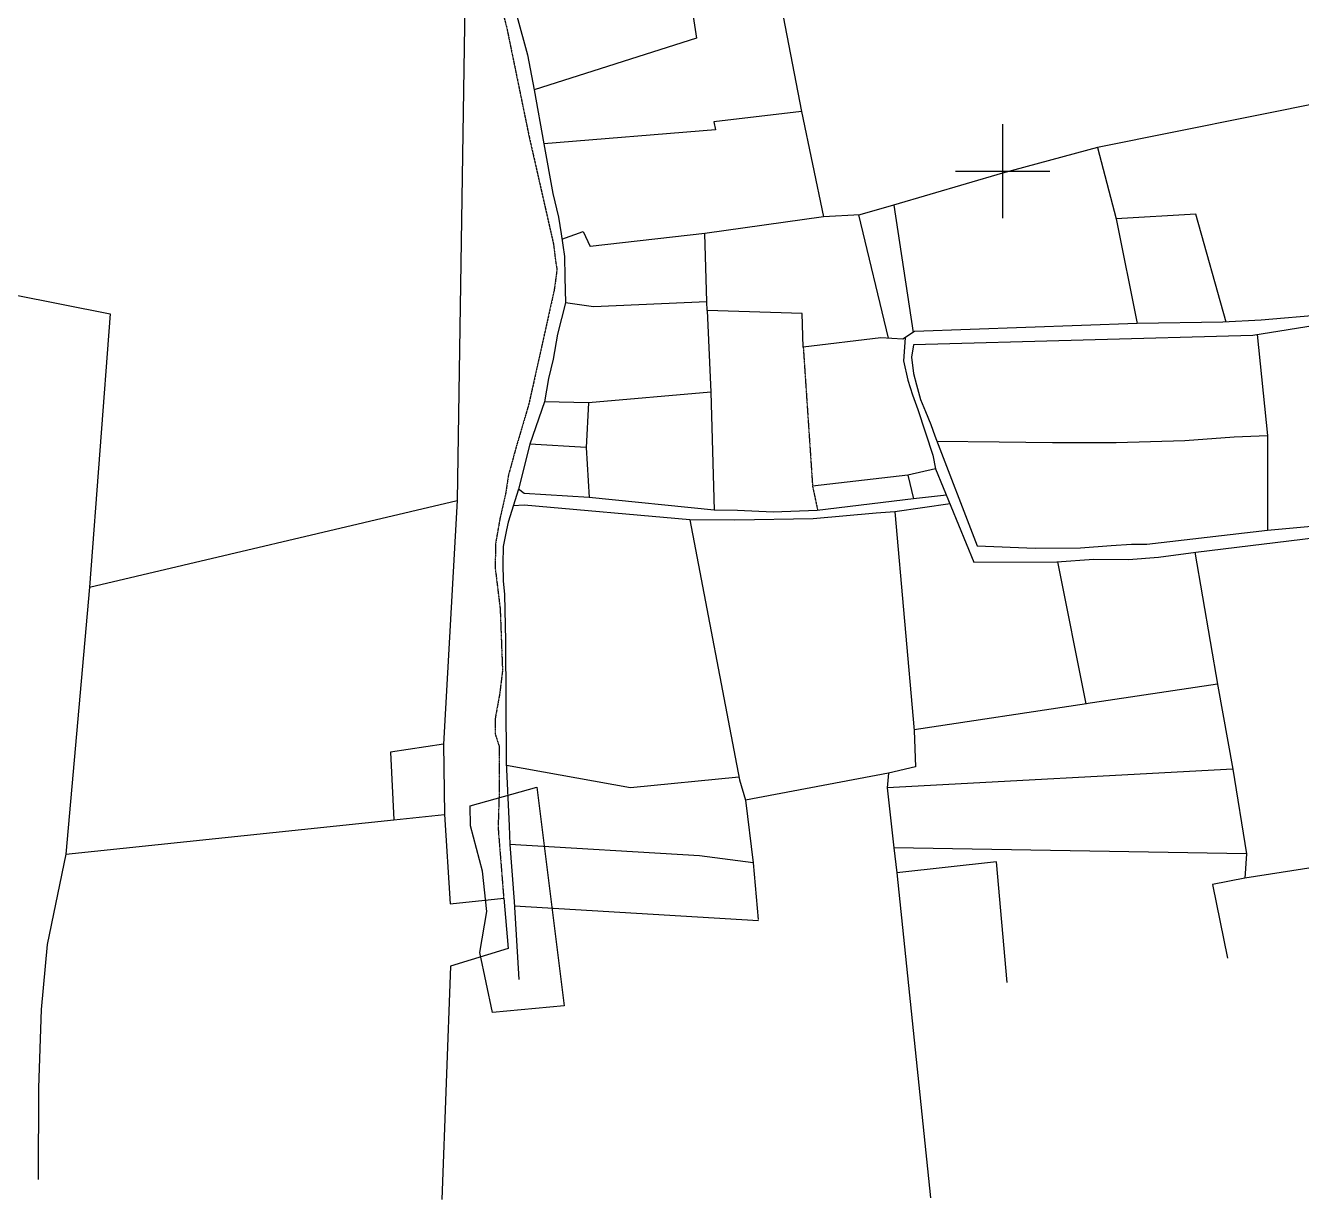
# Model space of a CAD drawing. Header units: millimetres. Extents: x 605783 to 631525, y 1302882 to 1327028.
# Drawn here: x 607894 to 608977, y 1303036 to 1304033 of the extents above; entities that cross this region are included whole.
import ezdxf

# ---------------------------------------------------------------- set-up
doc = ezdxf.new("R2010")
doc.units = ezdxf.units.MM
doc.linetypes.add('HIDDEN', pattern=[0.375, 0.25, -0.125])
for name, color, linetype in [('2', 7, 'Continuous'), ('3', 7, 'Continuous'), ('42', 7, 'Continuous'), ('CVL_CUADCON_LIN', 8, 'Continuous')]:
    doc.layers.add(name, color=color, linetype=linetype)

# ---------------------------------------------------------------- blocks, each defined once
blk = doc.blocks.new('COORD')
at = {"layer": '42', "color": 2, "linetype": 'Continuous'}
for p, q in [((0, -2), (0, 2)), ((-2, 0), (2, 0))]:
    blk.add_line(p, q, dxfattribs=at)
blk = doc.blocks.new('COORD$')
at = {"layer": '42', "color": 2, "linetype": 'Continuous'}
blk.add_blockref('COORD', (0, 0), dxfattribs=at)

msp = doc.modelspace()

# ---------------------------------------------------------------- linework, layer by layer
at = {"layer": '2', "color": 1, "linetype": 'Continuous'}
for p, q in [((608516.04403, 1304148.77967), (608552.39203, 1303959.79667)), ((608325.67903, 1303978.22367), (608333.66403, 1303932.24867)), ((609071.21303, 1303983.15467), (608803.70703, 1303929.31767)), ((608552.39203, 1303959.79667), (608571.22803, 1303870.51267)), ((608803.70703, 1303929.31767), (608819.64603, 1303868.76467)), ((608630.71903, 1303880.18867), (608601.97303, 1303872.16967)), ((608631.02203, 1303880.27867), (608647.35203, 1303772.30567)), ((608571.22803, 1303870.51267), (608470.56303, 1303856.17167)), ((608601.97303, 1303872.16967), (608571.22803, 1303870.51267)), ((608600.91503, 1303872.11267), (608626.00403, 1303767.31867)), ((608819.64603, 1303868.76467), (608837.39803, 1303779.95767)), ((608470.56303, 1303856.17167), (608372.96503, 1303845.37567)), ((608472.03703, 1303798.21767), (608470.56303, 1303856.17167)), ((608472.50603, 1303790.84567), (608472.03703, 1303798.21767)), ((608472.50603, 1303790.84567), (608475.44503, 1303721.70367)), ((608837.39803, 1303779.95767), (608648.51803, 1303773.05567)), ((608910.10703, 1303780.92967), (608837.39803, 1303779.95767)), ((608648.51803, 1303773.05567), (608638.61703, 1303766.67367)), ((608935.55603, 1303769.82167), (608647.52603, 1303761.87167)), ((608939.41403, 1303770.43167), (608947.97303, 1303684.75467)), ((608619.80103, 1303767.63567), (608553.97203, 1303759.82067)), ((608638.61703, 1303766.67367), (608619.80103, 1303767.63567)), ((608475.44503, 1303721.70367), (608371.75903, 1303712.45567)), ((608475.44503, 1303721.70367), (608478.22103, 1303621.55367)), ((608334.42003, 1303713.43967), (608321.79003, 1303677.56967)), ((608371.75903, 1303712.45567), (608334.42003, 1303713.43967)), ((608371.75903, 1303712.45567), (608369.78203, 1303674.59367)), ((608665.75303, 1303684.66567), (608701.56003, 1303591.24767)), ((608947.97303, 1303684.75467), (608948.13703, 1303604.41467)), ((608321.79003, 1303677.56967), (608312.21703, 1303639.16767)), ((608369.78203, 1303674.59367), (608321.79003, 1303677.56967)), ((608369.78203, 1303674.59367), (608372.09903, 1303632.14067)), ((608642.72503, 1303651.14667), (608561.89903, 1303641.80767)), ((608666.37703, 1303656.64267), (608642.72503, 1303651.14667)), ((608642.72503, 1303651.14667), (608647.70003, 1303631.04767)), ((608666.37703, 1303656.64267), (608698.72903, 1303577.47267)), ((607948.00203, 1303556.05167), (608260.32003, 1303629.78867)), ((608260.32003, 1303629.78867), (608248.56503, 1303422.95167)), ((608478.22103, 1303621.55367), (608372.09903, 1303632.14067)), ((608647.70003, 1303631.04767), (608565.85503, 1303621.20567)), ((608675.53403, 1303634.23367), (608647.70003, 1303631.04767)), ((608317.19803, 1303625.75067), (608307.80003, 1303625.17767)), ((608457.60203, 1303613.24867), (608317.19803, 1303625.75067)), ((608678.57103, 1303626.80167), (608631.63803, 1303619.92867)), ((608631.63803, 1303619.92867), (608648.19103, 1303434.58167)), ((608457.60203, 1303613.24867), (608499.88003, 1303392.47167)), ((608948.13703, 1303604.41467), (609035.57603, 1303612.29267)), ((608887.25303, 1303585.87467), (609040.26603, 1303604.32867)), ((608886.40103, 1303585.76267), (608905.96103, 1303472.19267)), ((608698.72903, 1303577.47267), (608769.34703, 1303577.70067)), ((608769.90803, 1303577.73967), (608793.86103, 1303457.13367)), ((607948.00203, 1303556.05167), (607928.01403, 1303329.42267)), ((608905.66103, 1303473.93267), (608793.86103, 1303457.13367)), ((608905.96103, 1303472.19267), (608918.79903, 1303401.73967)), ((608794.45103, 1303457.22267), (608648.14203, 1303435.13367)), ((608248.56503, 1303422.95167), (608249.52103, 1303363.22067)), ((608407.38203, 1303385.72267), (608301.93503, 1303404.70667)), ((608918.79903, 1303401.73967), (608625.32903, 1303385.87467)), ((608918.79903, 1303401.73967), (608930.36003, 1303329.76667)), ((608499.41203, 1303394.91567), (608407.38203, 1303385.72267)), ((608499.88003, 1303392.47167), (608504.87103, 1303375.42367)), ((608626.41003, 1303398.32467), (608504.87103, 1303375.42367)), ((608626.41003, 1303398.32467), (608625.32903, 1303385.87467)), ((608625.32903, 1303385.87467), (608630.90503, 1303335.02167)), ((608504.87103, 1303375.42367), (608511.45003, 1303322.27867)), ((607928.01403, 1303329.42267), (608206.31403, 1303358.56267)), ((608206.31403, 1303358.56267), (608249.52103, 1303363.22067)), ((608249.52103, 1303363.22067), (608254.20403, 1303287.46367)), ((608305.02603, 1303337.74167), (608308.69503, 1303289.46767)), ((608930.36003, 1303329.76667), (608630.90503, 1303335.02167)), ((608630.90503, 1303335.02167), (608633.33103, 1303313.66167)), ((608930.36003, 1303329.76667), (608928.72903, 1303309.05267)), ((608511.45003, 1303322.27867), (608515.76803, 1303273.97267)), ((608633.33103, 1303313.66167), (608662.08503, 1303037.88967)), ((608999.63403, 1303320.18667), (608928.72903, 1303309.05267)), ((608308.69503, 1303289.46767), (608312.66103, 1303223.14967)), ((608515.87203, 1303273.04467), (608308.93703, 1303285.42167))]:
    msp.add_line(p, q, dxfattribs=at)
for points in [[(608233.56403, 1304145.83367), (608267.64703, 1304106.05067), (608260.32003, 1303629.78867)], [(608447.83603, 1304123.63467), (608463.30603, 1304022.16467), (608325.67903, 1303978.22367)], [(608302.58503, 1304071.17067), (608319.76303, 1304007.94067), (608325.67903, 1303978.22367)], [(608552.39203, 1303959.79667), (608478.17303, 1303950.94167), (608479.40903, 1303944.32867), (608333.66403, 1303932.24867)], [(608333.66403, 1303932.24867), (608341.38703, 1303890.33867), (608346.26403, 1303870.02267), (608348.33103, 1303856.05067)], [(608803.70703, 1303929.31767), (608723.06903, 1303907.52567), (608630.71903, 1303880.18867)], [(609584.77603, 1303922.40567), (609452.63903, 1303894.06667), (609413.76703, 1303882.51867), (609391.65703, 1303878.89567), (609370.56303, 1303875.78567), (609356.58603, 1303873.20467), (609269.42503, 1303854.65367), (609153.57503, 1303819.75567), (609123.09403, 1303807.72267), (609095.91203, 1303798.49567), (609082.69203, 1303798.45667), (609025.52203, 1303784.05967), (608935.55603, 1303769.82167)], [(608912.91003, 1303781.09067), (608887.23603, 1303872.81767), (608819.64603, 1303868.76467)], [(608348.33103, 1303856.05067), (608351.42503, 1303836.74567), (608351.72003, 1303819.21067), (608352.27903, 1303797.35667)], [(608349.06103, 1303851.49167), (608367.18803, 1303857.85267), (608372.96503, 1303845.37567)], [(607883.00903, 1303804.61967), (607965.73103, 1303788.02667), (607948.00203, 1303556.05167)], [(609087.51303, 1303802.53767), (608995.51503, 1303787.27667), (608942.64503, 1303782.80267), (608910.10703, 1303780.92967)], [(608352.27903, 1303797.35667), (608345.22103, 1303770.90567), (608341.71003, 1303749.54767), (608337.68003, 1303733.27167), (608334.42003, 1303713.43967)], [(608472.03603, 1303798.24767), (608375.99803, 1303794.02367), (608352.27903, 1303797.35667)], [(608553.97203, 1303759.82067), (608553.01603, 1303788.49267), (608472.50603, 1303790.84567)], [(608640.39603, 1303767.81967), (608639.17003, 1303748.24867), (608642.89403, 1303731.71367), (608646.63803, 1303719.24467), (608651.14603, 1303706.77367), (608663.89603, 1303668.09067), (608666.37703, 1303656.64267)], [(608647.52603, 1303761.87167), (608645.77103, 1303751.44667), (608647.58203, 1303737.47367), (608650.14703, 1303727.82367), (608653.48103, 1303715.38067), (608657.82603, 1303705.22867), (608662.17303, 1303694.05967), (608665.75303, 1303684.66567)], [(608667.52903, 1303680.03167), (608720.34803, 1303679.55767), (608765.55903, 1303678.87067), (608819.66503, 1303678.90967), (608877.84403, 1303680.71267), (608919.77203, 1303683.59567), (608947.97303, 1303684.75467)], [(608312.21703, 1303639.16767), (608303.38303, 1303611.18667), (608302.12603, 1303604.82967), (608299.36203, 1303590.59067), (608298.88703, 1303575.84967), (608299.17403, 1303561.61967), (608300.47303, 1303549.93267), (608301.07103, 1303510.54267), (608301.81603, 1303407.36567)], [(608372.09903, 1303632.14067), (608316.99603, 1303635.66367), (608312.21703, 1303639.16767)], [(608631.63803, 1303619.92867), (608615.88503, 1303618.97367), (608562.26203, 1303614.10367), (608495.95803, 1303613.09667), (608457.60203, 1303613.24867)], [(608565.85503, 1303621.20567), (608528.50703, 1303619.82867), (608498.03203, 1303621.22067), (608478.22103, 1303621.55367)], [(608701.56003, 1303591.24767), (608750.88603, 1303589.35767), (608789.27503, 1303589.46867), (608815.45603, 1303591.57767), (608832.74203, 1303592.64467), (608845.70803, 1303592.68267), (608948.13703, 1303604.41467)], [(608769.34703, 1303577.70067), (608800.60103, 1303579.86367), (608830.06603, 1303579.49267), (608855.47903, 1303581.67967), (608887.25303, 1303585.87467)], [(608648.19103, 1303434.58167), (608649.29803, 1303403.57067), (608626.41003, 1303398.32467)], [(608248.56503, 1303422.95167), (608203.56803, 1303416.01367), (608206.31403, 1303358.56267)], [(608301.81603, 1303407.36567), (608304.22703, 1303353.49567), (608305.02603, 1303337.74167)], [(608511.45003, 1303322.27867), (608466.01103, 1303328.05067), (608305.02603, 1303337.74167)], [(607928.01403, 1303329.42267), (607912.11703, 1303252.72967), (607907.00103, 1303197.59767), (607904.62103, 1303131.27167), (607904.46603, 1303053.50067)], [(608727.08203, 1303220.52367), (608717.96703, 1303322.98467), (608633.33103, 1303313.66167)], [(608928.72903, 1303309.05267), (608901.51903, 1303303.70267), (608914.14603, 1303241.38467)], [(608254.20403, 1303287.46367), (608299.69703, 1303292.11267), (608303.53803, 1303249.39867), (608254.43303, 1303234.34367), (608247.02903, 1303036.45667)]]:
    msp.add_lwpolyline(points, dxfattribs=at)
at = {"layer": '3', "color": 30, "linetype": 'HIDDEN'}
for p, q in [((608553.96903, 1303759.91967), (608561.89903, 1303641.80767)), ((608561.89903, 1303641.80767), (608566.23103, 1303621.25067))]:
    msp.add_line(p, q, dxfattribs=at)
msp.add_lwpolyline([(608286.10603, 1304089.96467), (608302.05803, 1304031.95367), (608321.13003, 1303939.11067), (608341.98503, 1303847.27767), (608343.68803, 1303833.03767), (608344.92003, 1303825.66267), (608342.54203, 1303808.13467), (608320.94803, 1303711.13267), (608310.34603, 1303675.33867), (608303.61203, 1303650.71167), (608301.24303, 1303634.96367), (608296.56403, 1303614.64967), (608292.63703, 1303592.29967), (608292.53003, 1303571.96767), (608296.66903, 1303537.89367), (608298.67903, 1303485.27467), (608296.29003, 1303465.71467), (608292.36603, 1303443.87267), (608292.55303, 1303431.16467), (608295.80303, 1303421.23967), (608295.85303, 1303382.35267), (608294.93203, 1303352.11167), (608299.69703, 1303292.11267)], dxfattribs=at)
at = {"layer": 'CVL_CUADCON_LIN', "color": 5, "ltscale": 0.5, "flags": 128}
msp.add_lwpolyline([(608271.30832, 1303370.65276), (608327.74236, 1303386.38164), (608350.95536, 1303200.92533), (608290.07832, 1303195.10276), (608279.36832, 1303246.14276), (608285.28832, 1303280.73276), (608281.73832, 1303315.03276), (608271.38832, 1303353.47276)], close=True, dxfattribs=at)

# ---------------------------------------------------------------- block references
at = {"layer": '42', "color": 1, "linetype": 'Continuous', "xscale": 19.99199992546346, "yscale": 19.99199992546346}
msp.add_blockref('COORD$', (608723.33803, 1303909.21567), dxfattribs=at)

doc.saveas('drawing.dxf')
